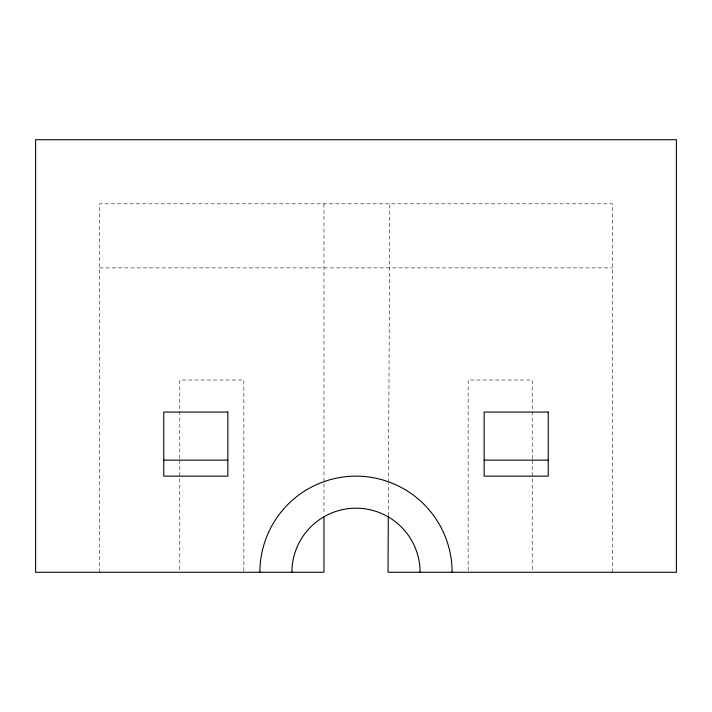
<?xml version="1.0" encoding="UTF-8"?>
<svg xmlns="http://www.w3.org/2000/svg" width="712" height="712" viewBox="0 0 712 712"><rect width="100%" height="100%" fill="white"/><g stroke="black" fill="none" stroke-linecap="round" stroke-linejoin="round"><path stroke-width="0.53" stroke-dasharray="3.56 2.67" d="M388.316 515.666L388.476 483.484M388.476 482.371L389.838 203.81M99.68 267.89L612.32 267.89M612.32 572.27L612.32 203.81L99.68 203.81L99.68 572.27M532.22 458.928L532.22 380.03L468.14 380.03L468.14 571.158M532.22 460.041L532.22 571.158M323.96 203.81L323.96 482.371M323.96 483.484L323.96 514.562M243.86 571.158L243.86 380.03L179.78 380.03L179.78 458.928M179.78 460.041L179.78 571.158"/><path stroke-width="1.07" d="M388.307 516.779L388.04 572.27L676.4 572.27L676.4 139.73L35.6 139.73L35.6 572.27L323.96 572.27L323.96 516.779M163.76 460.13L227.84 460.13M484.16 460.13L548.24 460.13M259.88 572.27A96.12 96.12 0 0 1 356 476.15A96.12 96.12 0 0 1 452.12 572.27M291.92 572.27A64.08 64.08 0 0 1 356 508.19A64.08 64.08 0 0 1 420.08 572.27M227.84 412.07L163.76 412.07L163.76 476.15L227.84 476.15L227.84 412.07M548.24 412.07L484.16 412.07L484.16 476.15L548.24 476.15L548.24 412.07"/></g></svg>
